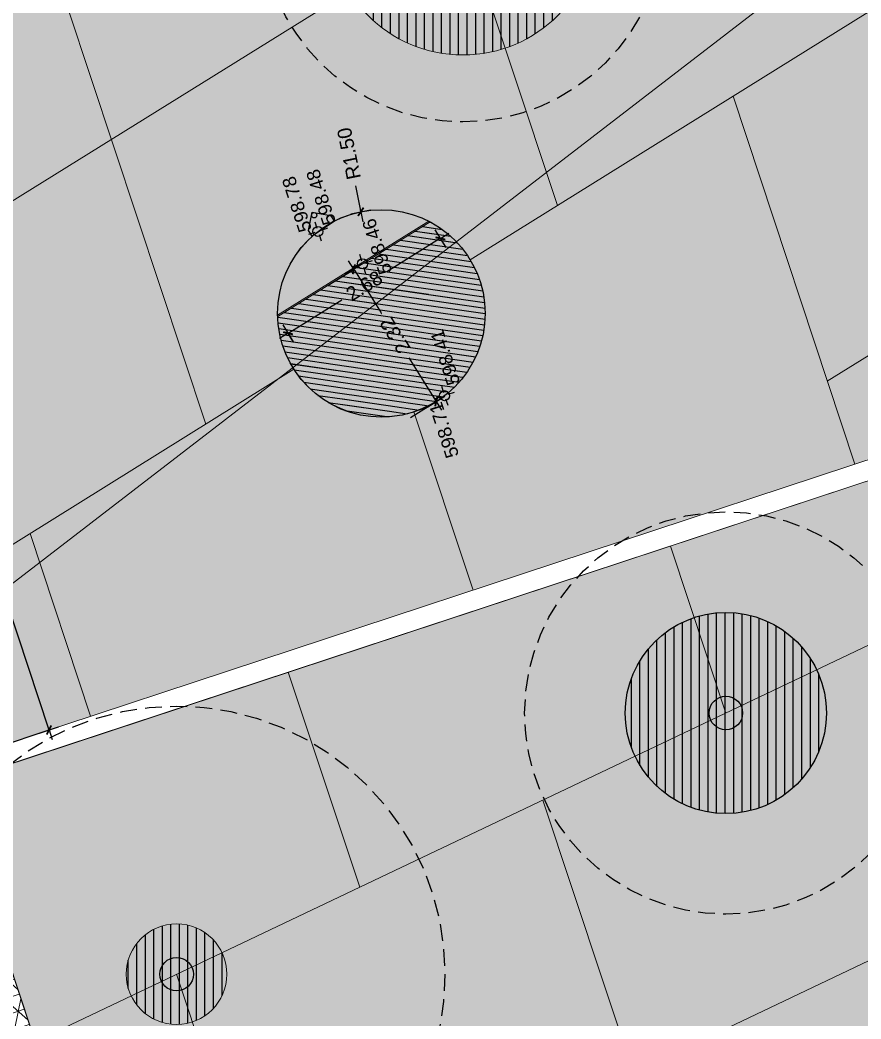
# Model space of a CAD drawing. Header units: metres. Extents: x 678805 to 1359287, y 2747329 to 5497370.
# Drawn here: x 679765.91 to 679778.44, y 2748615.46 to 2748630.36 of the extents above; entities that cross this region are included whole.
import ezdxf
from ezdxf.enums import TextEntityAlignment as Align

# ---------------------------------------------------------------- set-up
doc = ezdxf.new("R2010")
doc.units = ezdxf.units.M
doc.linetypes.add('XREF_MON_SFT_TREES$0$HIDDEN', pattern=[0.375, 0.25, -0.125])
doc.linetypes.add('XREF_MON_WATERFEATURE$0$DASHEDX2', pattern=[1.5, 1, -0.5])
for name, color, linetype in [('00_XREF_MON_HSC_PAVEMENT', 7, 'Continuous'), ('00_XREF_TWQ_SFT_TREES', 7, 'Continuous'), ('XREF_MON_GENERAL_LAYOUT$0$02-L-Edge Line Stair +10cm', 6, 'Continuous'), ('XREF_MON_GENERAL_LAYOUT$0$02-L-Edge Line Step -10cm', 6, 'Continuous'), ('XREF_MON_HSC_PAVEMENT$0$02-L-Tree Pit_line', 252, 'Continuous'), ('XREF_MON_HSC_PAVEMENT$0$02-L-Waterfeatures 01', 151, 'Continuous'), ('XREF_MON_HSC_PAVEMENT$0$03-TR-Tree Pit_Green', 74, 'Continuous'), ('XREF_MON_SFT_TREES$0$SL_TREE_CANOPY', 251, 'XREF_MON_SFT_TREES$0$HIDDEN'), ('XREF_MON_SFT_TREES$0$SL_TREE_TRUNK', 251, 'Continuous'), ('XREF_MON_WATERFEATURE$0$00_WF_Return', 150, 'Continuous'), ('XREF_MON_WATERFEATURE$0$00_WF_Supply', 170, 'Continuous'), ('XREF_MON_WATERFEATURE$0$02-L-Waterfeatures 03', 252, 'Continuous'), ('XREF_MON_WATERFEATURE$0$COTAUX', 7, 'Continuous')]:
    doc.layers.add(name, color=color, linetype=linetype)
for name, color, linetype, true_color in [('02-L-Waterfeatures 01', 7, 'Continuous', 0x4da6ff), ('XREF_MON_HSC_PAVEMENT$0$03-TR-Tree Pit_White', 7, 'Continuous', 0xfcfcfc), ('XREF_MON_SFT_TREES$0$SL_TREE_ACACIA_NILOTICA', 7, 'Continuous', 0x264d00), ('XREF_MON_SFT_TREES$0$SL_TREE_ALBIZIA_LEBBECK', 7, 'Continuous', 0xa3a300), ('XREF_MON_SFT_TREES$0$SL_TREE_BOMBAX_CEIBA', 7, 'Continuous', 0x8f2400), ('XREF_MON_WATERFEATURE$0$01-TX-Cotes_1-100', 7, 'Continuous', 0x3f5f7f), ('XREF_MON_WATERFEATURE$0$01-TX-Dimensions_1-100', 7, 'Continuous', 0x3f5f7f), ('XREF_MON_WATERFEATURE$0$02-L-Waterfeatures 01', 7, 'Continuous', 0x4da6ff)]:
    doc.layers.add(name, color=color, linetype=linetype, true_color=true_color)
for name, color, linetype, lineweight in [('XREF_MON_GENERAL_LAYOUT$0$02-L-Level Curves 0.25-0.75m', 33, 'Continuous', 5), ('XREF_MON_GENERAL_LAYOUT$0$02-L-Material Change', 251, 'Continuous', 5), ('XREF_MON_GENERAL_LAYOUT$0$04-BK-Tree Pit', 6, 'Continuous', 5), ('XREF_MON_HSC_PAVEMENT$0$02-L-B-Flat Bar', 251, 'Continuous', 5), ('XREF_MON_HSC_PAVEMENT$0$04-BK-Tree Pit', 6, 'Continuous', 5)]:
    doc.layers.add(name, color=color, linetype=linetype, lineweight=lineweight)
for name, color, linetype, lineweight, true_color in [('XREF_MON_HSC_PAVEMENT$0$02-L-Joints-Paviment_06_Concrete Slab in sittu', 7, 'Continuous', 5, 0x999999), ('XREF_MON_HSC_PAVEMENT$0$03-TR-Pavement_06_Concrete Slab in situ', 7, 'Continuous', 9, 0xf7f7f7), ('XREF_MON_HSC_PAVEMENT$0$03-TR-Pavement_07_Precast irregular Concrete Blocks', 7, 'Continuous', 5, 0xb3b3b3), ('XREF_MON_WATERFEATURE$0$02-L-projecció 2', 7, 'Continuous', 5, 0x636363)]:
    doc.layers.add(name, color=color, linetype=linetype, lineweight=lineweight, true_color=true_color)
doc.layers.get('XREF_MON_SFT_TREES$0$SL_TREE_ACACIA_NILOTICA').off()
doc.layers.get('XREF_MON_SFT_TREES$0$SL_TREE_ALBIZIA_LEBBECK').off()
doc.layers.get('XREF_MON_SFT_TREES$0$SL_TREE_BOMBAX_CEIBA').off()
doc.styles.add('XREF_MON_GENERAL_LAYOUT$0$Standard', font='arial.ttf')
doc.styles.add('XREF_MON_WATERFEATURE$0$Standard', font='arial.ttf')
doc.dimstyles.new('XREF_MON_WATERFEATURE$0$E100', dxfattribs={"dimscale": 0.03, "dimtxt": 7, "dimasz": 0.5, "dimexe": 0.1, "dimexo": 15, "dimgap": 4, "dimtad": 1, "dimzin": 0, "dimdsep": 46, "dimtxsty": 'XREF_MON_WATERFEATURE$0$Standard', "dimblk1": 'XREF_MON_WATERFEATURE$0$LINCOT200', "dimblk2": 'XREF_MON_WATERFEATURE$0$LINCOT200', "dimsah": 1, "dimcen": 0.1, "dimdle": 0.1, "dimclrt": 256, "dimadec": 0, "dimazin": 0, "dimtfac": 0.015385, "dimtofl": 0, "dimtmove": 0, "dimatfit": 3, "dimldrblk": 'XREF_MON_WATERFEATURE$0$LINCOT200', "dimfxl": 1, "dimtolj": 1, "dimtzin": 0, "dimarcsym": 0})
pattern_1 = [(351.817275954, (2141863.82541, 2871835.36408), (0.0117088985226, 0.081428038808), [])]

# ---------------------------------------------------------------- blocks, each defined once
blk = doc.blocks.new('XREF_MON_SFT_TREES$0$Bombax_ceiba')
h = blk.add_hatch()
h.set_pattern_fill('ANSI31', color=256, scale=0.1)
edge = h.paths.add_edge_path()
edge.add_arc((0, 0), 3, -25.4481, 334.5519)
at = {"layer": 'XREF_MON_SFT_TREES$0$SL_TREE_TRUNK'}
h = blk.add_hatch(color=256, dxfattribs=at)
h.dxf.hatch_style = 1
edge = h.paths.add_edge_path()
edge.add_arc((0, 0), 0.25, 0, 360)
at = {"layer": 'XREF_MON_SFT_TREES$0$SL_TREE_CANOPY', "linetype": 'XREF_MON_SFT_TREES$0$HIDDEN'}
blk.add_circle((0, 0), 3, dxfattribs=at)
at = {"layer": 'XREF_MON_SFT_TREES$0$SL_TREE_TRUNK'}
blk.add_circle((0, 0), 0.25, dxfattribs=at)
blk = doc.blocks.new('XREF_MON_SFT_TREES$0$Albizia_lebbeck')
h = blk.add_hatch()
h.set_pattern_fill('ANSI31', color=256, scale=0.1)
edge = h.paths.add_edge_path()
edge.add_arc((0, 0), 5, -25.4481, 334.5519)
at = {"layer": 'XREF_MON_SFT_TREES$0$SL_TREE_TRUNK'}
h = blk.add_hatch(color=256, dxfattribs=at)
h.dxf.hatch_style = 1
edge = h.paths.add_edge_path()
edge.add_arc((0, 0), 0.25, 0, 360)
at = {"layer": 'XREF_MON_SFT_TREES$0$SL_TREE_CANOPY', "linetype": 'XREF_MON_SFT_TREES$0$HIDDEN'}
blk.add_circle((0, 0), 5, dxfattribs=at)
at = {"layer": 'XREF_MON_SFT_TREES$0$SL_TREE_TRUNK'}
blk.add_circle((0, 0), 0.25, dxfattribs=at)
blk = doc.blocks.new('XREF_MON_SFT_TREES$0$Acacia_nilotica')
h = blk.add_hatch()
h.set_pattern_fill('ANSI31', color=256, scale=0.1)
edge = h.paths.add_edge_path()
edge.add_arc((0, 0), 4, 0, 360)
at = {"layer": 'XREF_MON_SFT_TREES$0$SL_TREE_TRUNK'}
h = blk.add_hatch(color=256, dxfattribs=at)
h.dxf.hatch_style = 1
edge = h.paths.add_edge_path()
edge.add_arc((0, 0), 0.25, 0, 360)
at = {"layer": 'XREF_MON_SFT_TREES$0$SL_TREE_CANOPY', "linetype": 'XREF_MON_SFT_TREES$0$HIDDEN'}
blk.add_circle((0, 0), 4, dxfattribs=at)
at = {"layer": 'XREF_MON_SFT_TREES$0$SL_TREE_TRUNK'}
blk.add_circle((0, 0), 0.25, dxfattribs=at)
blk = doc.blocks.new('XREF_MON_SFT_TREES')
at = {"layer": 'XREF_MON_SFT_TREES$0$SL_TREE_ACACIA_NILOTICA', "rotation": 25.44812939262281}
blk.add_blockref('XREF_MON_SFT_TREES$0$Acacia_nilotica', (679768.241, 2748616.124), dxfattribs=at)
at = {"layer": 'XREF_MON_SFT_TREES$0$SL_TREE_ALBIZIA_LEBBECK', "rotation": 25.44812939262281}
blk.add_blockref('XREF_MON_SFT_TREES$0$Albizia_lebbeck', (679759.778, 2748612.005), dxfattribs=at)
at = {"layer": 'XREF_MON_SFT_TREES$0$SL_TREE_BOMBAX_CEIBA', "rotation": 25.44812939262281}
for p in [(679772.509, 2748631.837), (679776.43, 2748620.02)]:
    blk.add_blockref('XREF_MON_SFT_TREES$0$Bombax_ceiba', p, dxfattribs=at)
blk = doc.blocks.new('XREF_MON_HSC_PAVEMENT$0$Tree Pit 1.5m2')
at = {"layer": 'XREF_MON_HSC_PAVEMENT$0$03-TR-Tree Pit_Green'}
h = blk.add_hatch(dxfattribs=at)
h.set_pattern_fill('ANSI31', color=256, scale=0.04, angle=45)
h.set_pattern_definition([(90, (-679768.241, -2748616.12358), (-0.127, 0), [])])
edge = h.paths.add_edge_path()
edge.add_arc((0, 0), 0.75, 0, 360)
at = {"layer": 'XREF_MON_HSC_PAVEMENT$0$03-TR-Tree Pit_White'}
h = blk.add_hatch(color=256, dxfattribs=at)
h.dxf.hatch_style = 1
edge = h.paths.add_edge_path()
edge.add_arc((0, 0), 0.75, 0, 360)
at = {"layer": 'XREF_MON_HSC_PAVEMENT$0$02-L-B-Flat Bar'}
blk.add_circle((0, 0), 0.75, dxfattribs=at)
blk = doc.blocks.new('XREF_MON_HSC_PAVEMENT$0$Escocell 3m')
at = {"layer": 'XREF_MON_HSC_PAVEMENT$0$03-TR-Tree Pit_Green'}
h = blk.add_hatch(dxfattribs=at)
h.set_pattern_fill('ANSI31', color=256, scale=0.04, angle=19.0454)
h.set_pattern_definition([(64.04540243, (-1814188.4613, -2173892.2774), (-0.1141909246487, 0.055582665714), [])])
edge = h.paths.add_edge_path()
edge.add_arc((0, 0), 1.5, 0, 360)
at = {"layer": 'XREF_MON_HSC_PAVEMENT$0$03-TR-Tree Pit_White'}
h = blk.add_hatch(color=256, dxfattribs=at)
h.dxf.hatch_style = 1
edge = h.paths.add_edge_path()
edge.add_arc((0, 0), 1.5, 0, 360)
blk.add_circle((0, 0), 1.5)
at = {"layer": 'XREF_MON_HSC_PAVEMENT$0$02-L-Tree Pit_line', "ltscale": 0.3}
blk.add_circle((0, 0), 1.5, dxfattribs=at)
blk = doc.blocks.new('XREF_MON_HSC_PAVEMENT$0$Escocell 4m')
at = {"layer": 'XREF_MON_HSC_PAVEMENT$0$03-TR-Tree Pit_Green'}
h = blk.add_hatch(dxfattribs=at)
h.set_pattern_fill('ANSI31', color=256, scale=0.04, angle=19.0454)
h.set_pattern_definition([(64.04540243, (-1814219.15263, -2173895.47172), (-0.1141909246487, 0.055582665714), [])])
edge = h.paths.add_edge_path()
edge.add_arc((0, 0), 2, 0, 360)
at = {"layer": 'XREF_MON_HSC_PAVEMENT$0$03-TR-Tree Pit_White'}
h = blk.add_hatch(color=256, dxfattribs=at)
h.dxf.hatch_style = 1
edge = h.paths.add_edge_path()
edge.add_arc((0, 0), 2, 0, 360)
blk.add_circle((0, 0), 2)
blk = doc.blocks.new('XREF_MON_HSC_PAVEMENT')
at = {"layer": 'XREF_MON_HSC_PAVEMENT$0$02-L-Waterfeatures 01', "true_color": 0xc7e3ff}
h = blk.add_hatch(dxfattribs=at)
h.set_pattern_fill('ANSI31', color=254, scale=0.02591, angle=198.7082)
h.set_pattern_definition(pattern_1)
edge = h.paths.add_edge_path()
edge.add_arc((679771.294, 2748625.98), 1.547, 181.776, 248.4277)
edge.add_arc((679772.239, 2748624.756), 1.529, 67.2612, 188.0389, ccw=False)
edge.add_arc((679771.294, 2748625.98), 1.547, 6.8723, 62.0169)
edge.add_line((679772.02, 2748627.346), (679769.748, 2748625.932))
at = {"layer": 'XREF_MON_HSC_PAVEMENT$0$02-L-Waterfeatures 01', "true_color": 0x9ecfff}
h = blk.add_hatch(dxfattribs=at)
h.set_pattern_fill('ANSI31', color=141, scale=0.02591, angle=198.7082)
h.set_pattern_definition(pattern_1)
h.paths.add_polyline_path([(679772.746, 2748625.445, 0.118956), (679772.83, 2748626.165, 0.581883), (679770.726, 2748624.542, 0.118956), (679771.444, 2748624.441, -0.752959)])
at = {"layer": 'XREF_MON_HSC_PAVEMENT$0$02-L-Waterfeatures 01', "true_color": 0x75baff}
h = blk.add_hatch(dxfattribs=at)
h.set_pattern_fill('ANSI31', color=151, scale=0.02591, angle=198.7082)
h.set_pattern_definition(pattern_1)
h.paths.add_polyline_path([(679772.482, 2748624.989, 0.085671), (679772.746, 2748625.445, 0.752959), (679771.444, 2748624.441, 0.05742), (679771.791, 2748624.515, 0.028113), (679771.952, 2748624.58, -0.896457)])
at = {"layer": 'XREF_MON_HSC_PAVEMENT$0$02-L-Waterfeatures 01'}
h = blk.add_hatch(dxfattribs=at)
h.set_pattern_fill('ANSI31', color=256, scale=0.02591, angle=198.7082)
h.set_pattern_definition(pattern_1)
h.paths.add_polyline_path([(679772.482, 2748624.989, 0.896457), (679771.952, 2748624.58, 0.109523)], flags=17)
at = {"layer": 'XREF_MON_HSC_PAVEMENT$0$03-TR-Pavement_06_Concrete Slab in situ', "linetype": 'Continuous'}
h = blk.add_hatch(color=256, dxfattribs=at)
h.dxf.hatch_style = 1
h.paths.add_polyline_path([(679795.086, 2748702.23), (679748.323, 2748673.068), (679753.916, 2748656.131), (679763.384, 2748640.923), (679762.62, 2748640.448), (679766.019, 2748634.973), (679761.016, 2748631.859), (679765.141, 2748619.371), (679827.121, 2748639.84), (679818.637, 2748665.406), (679840.697, 2748679.165), (679836.266, 2748686.285), (679813.741, 2748672.263)])
h = blk.add_hatch(color=256, dxfattribs=at)
h.dxf.hatch_style = 1
h.paths.add_polyline_path([(679764.86, 2748618.962), (679827.215, 2748639.558), (679835.456, 2748614.728), (679775.663, 2748586.251)])
at = {"layer": 'XREF_MON_HSC_PAVEMENT$0$03-TR-Pavement_07_Precast irregular Concrete Blocks', "linetype": 'Continuous'}
h = blk.add_hatch(dxfattribs=at)
h.set_pattern_fill('NET3', color=256, scale=0.075, angle=78.3)
h.set_pattern_definition([(78.3, (679702.49558, 2748598.36996), (-0.2331774, 0.0482887), []), (138.3, (679702.49558, 2748598.36996), (-0.158408, -0.1777932), []), (198.3, (679702.49558, 2748598.36996), (0.07476945, -0.22608194), [])])
h.paths.add_polyline_path([(679775.663, 2748586.251), (679764.86, 2748618.962), (679702.497, 2748598.366), (679704.527, 2748592.218), (679748.306, 2748599.649), (679760.974, 2748579.256)])
at = {"layer": 'XREF_MON_HSC_PAVEMENT$0$02-L-B-Flat Bar'}
blk.add_lwpolyline([(679770.022, 2748603.331), (679764.86, 2748618.962)], dxfattribs=at)
at = {"layer": 'XREF_MON_HSC_PAVEMENT$0$02-L-Joints-Paviment_06_Concrete Slab in sittu'}
for p, q in [((679821.383, 2748657.131), (679772.618, 2748626.781)), ((679827.121, 2748639.841), (679765.141, 2748619.371)), ((679827.215, 2748639.558), (679765.14, 2748619.055)), ((679818.732, 2748635.443), (679767.472, 2748611.051)), ((679775.256, 2748633.547), (679762.982, 2748625.908)), ((679781.5, 2748627.186), (679777.941, 2748624.971)), ((679769.991, 2748625.147), (679764.386, 2748621.658)), ((679784.62, 2748623.917), (679766.129, 2748615.119))]:
    blk.add_line(p, q, dxfattribs=at)
for points in [[(679771.172, 2748635.865), (679773.918, 2748627.591)], [(679765.932, 2748632.605), (679768.678, 2748624.33)], [(679776.538, 2748629.221), (679778.35, 2748623.734)], [(679771.779, 2748624.511), (679772.661, 2748621.855)], [(679766.059, 2748622.699), (679766.959, 2748619.972)], [(679776.43, 2748620.02), (679775.604, 2748622.511)], [(679770.971, 2748617.423), (679769.906, 2748620.629)], [(679773.701, 2748618.722), (679776.399, 2748610.592)], [(679768.241, 2748616.124), (679770.939, 2748607.994)]]:
    blk.add_lwpolyline(points, dxfattribs=at)
at = {"layer": 'XREF_MON_HSC_PAVEMENT$0$04-BK-Tree Pit', "rotation": 25.95459756993445}
for name, p in [('XREF_MON_HSC_PAVEMENT$0$Escocell 4m', (679772.509, 2748631.837)), ('XREF_MON_HSC_PAVEMENT$0$Escocell 3m', (679776.43, 2748620.02))]:
    blk.add_blockref(name, p, dxfattribs=at)
at = {"layer": 'XREF_MON_HSC_PAVEMENT$0$04-BK-Tree Pit'}
blk.add_blockref('XREF_MON_HSC_PAVEMENT$0$Tree Pit 1.5m2', (679768.241, 2748616.124), dxfattribs=at)
blk = doc.blocks.new('XREF_MON_GENERAL_LAYOUT$0$Escocell 3m')
blk.add_circle((0, 0), 1.5)
blk = doc.blocks.new('XREF_MON_GENERAL_LAYOUT$0$Escocell 4m')
blk.add_circle((0, 0), 2)
blk = doc.blocks.new('XREF_MON_GENERAL_LAYOUT$0$Tree Pit 1.5m')
blk.add_circle((0, 0), 0.75)
blk = doc.blocks.new('XREF_MON_GENERAL_LAYOUT')
at = {"layer": 'XREF_MON_GENERAL_LAYOUT$0$02-L-Edge Line Stair +10cm'}
blk.add_circle((679771.294, 2748625.98), 1.547, dxfattribs=at)
at = {"layer": 'XREF_MON_GENERAL_LAYOUT$0$02-L-Edge Line Step -10cm', "lineweight": 0, "ltscale": 0.2}
blk.add_line((679827.121, 2748639.841), (679662.299, 2748585.406), dxfattribs=at)
at = {"layer": 'XREF_MON_GENERAL_LAYOUT$0$02-L-Level Curves 0.25-0.75m', "ltscale": 0.3}
blk.add_lwpolyline([(679764.875, 2748621.244), (679819.612, 2748663.418), (679819.109, 2748665.273), (679837.285, 2748677.035), (679840.728, 2748679.688), (679872.454, 2748661.49), (679888.418, 2748665.026), (679889.68, 2748661.203), (679919.577, 2748670.812), (679919.333, 2748671.551), (679920.89, 2748672.065), (679922.035, 2748671.194), (679931.455, 2748674.304), (679920.455, 2748644.471), (679926.095, 2748646.49)], dxfattribs=at)
at = {"layer": 'XREF_MON_GENERAL_LAYOUT$0$02-L-Material Change', "lineweight": 0, "ltscale": 0.2}
blk.add_line((679859.174, 2748650.113), (679662.107, 2748585.032), dxfattribs=at)
at = {"layer": 'XREF_MON_GENERAL_LAYOUT$0$02-L-Material Change', "ltscale": 0.3}
blk.add_line((679770.022, 2748603.331), (679764.859, 2748618.965), dxfattribs=at)
at = {"layer": 'XREF_MON_GENERAL_LAYOUT$0$04-BK-Tree Pit', "rotation": 25.95459756993445}
for name, p in [('XREF_MON_GENERAL_LAYOUT$0$Escocell 4m', (679772.509, 2748631.837)), ('XREF_MON_GENERAL_LAYOUT$0$Escocell 3m', (679776.43, 2748620.02))]:
    blk.add_blockref(name, p, dxfattribs=at)
at = {"layer": 'XREF_MON_GENERAL_LAYOUT$0$04-BK-Tree Pit'}
blk.add_blockref('XREF_MON_GENERAL_LAYOUT$0$Tree Pit 1.5m', (679768.241, 2748616.124), dxfattribs=at)
at = {"style": 'XREF_MON_GENERAL_LAYOUT$0$Standard'}
for tag, rotation, p in [('604,00', 330.2643, (679905.77, 2748776.558)), ('603,00', 330.2643, (679901.861, 2748753.477)), ('600,00', 133.826, (679944.597, 2748745.153)), ('602,00', 330.2643, (679883.319, 2748738.727)), ('601,00', 117.8906, (679920.972, 2748732.87)), ('601,00', 330.2643, (679864.777, 2748723.976)), ('600,00', 40.8833, (679777.405, 2748705.444, 1.17)), ('602,00', 330.2643, (679941.275, 2748705.483)), ('601,00', 40.8833, (679701.798, 2748703.889, 1.17)), ('598,00', 62.091, (679810.267, 2748702.619)), ('600,00', 330.2643, (679877.781, 2748691.131)), ('600,00', 19.5511, (679920.444, 2748685.496)), ('601,00', 330.2643, (679934.813, 2748683.804)), ('599,00', 330.2643, (679854.567, 2748679.061)), ('600,00', 88.3928, (679743.913, 2748675.572)), ('599,00', 20.6086, (679924.26, 2748675.216)), ('601,00', 88.3928, (679728.035, 2748671.318, -2)), ('602,00', 88.3928, (679711.826, 2748665.966, -1)), ('603,00', 88.3928, (679695.615, 2748660.611)), ('599,00', 40.8833, (679788.807, 2748655.829, 1.17)), ('601,00', 40.8833, (679627.612, 2748644.603, 1.17)), ('603,00', 41.7058, (679702.499, 2748628.484, 1.17)), ('600,00', 40.8833, (679645.925, 2748597.926, 1.17)), ('599,00', 34.2277, (679673.574, 2748555.136, 5.34))]:
    blk.add_attdef(tag, text='', height=1, rotation=rotation, dxfattribs=at).set_placement(p, align=Align.MIDDLE)
at = {"ltscale": 0.3, "style": 'XREF_MON_GENERAL_LAYOUT$0$Standard'}
for tag, rotation, p in [('603,50', 330.2643, (679911.501, 2748760.57)), ('602,50', 330.2643, (679892.865, 2748745.846)), ('600,50', 133.826, (679933.048, 2748738.729)), ('601,50', 330.2643, (679873.581, 2748731.671)), ('601,50', 101.2857, (679909.522, 2748726.945)), ('602,50', 330.2643, (679948.625, 2748713.86)), ('600,50', 39.606, (679743.243, 2748706.971)), ('600,50', 330.2643, (679880.266, 2748702.726)), ('600,50', 17.3537, (679917.615, 2748690.554)), ('599,50', 330.2643, (679867.197, 2748684.716)), ('599,50', 18.8944, (679921.71, 2748680.578)), ('599,50', 39.606, (679778.991, 2748677.241)), ('600,50', 88.3928, (679735.925, 2748673.586)), ('601,50', 88.3928, (679719.906, 2748668.581)), ('602,50', 88.3928, (679703.474, 2748663.452)), ('598,50', 330.2643, (679861.765, 2748662.397)), ('601,50', 39.606, (679610.513, 2748662.061)), ('600,00', 41.7058, (679752.308, 2748637.685)), ('601,00', 41.7058, (679736.044, 2748634.538)), ('599,00', 35.0835, (679763.043, 2748634.415, 1.17)), ('602,00', 41.7058, (679720.174, 2748633.096, 1.17)), ('600,00', 35.0835, (679747.063, 2748629.903, 1.17)), ('601,00', 35.0835, (679731.246, 2748625.239, 1.17)), ('600,50', 39.606, (679636.92, 2748621.339)), ('602,00', 35.0835, (679715.4, 2748620.639, 1.17)), ('599,50', 28.7604, (679659.482, 2748574.323))]:
    blk.add_attdef(tag, text='', height=1, rotation=rotation, dxfattribs=at).set_placement(p, align=Align.MIDDLE)
blk = doc.blocks.new('XREF_MON_WATERFEATURE$0$LINCOT200')
for p, q in [((0, -10), (0, 10)), ((0, 0), (10, 0))]:
    blk.add_line(p, q)
at = {"const_width": 1.88}
blk.add_lwpolyline([(3.54, -3.54), (-3.54, 3.54)], dxfattribs=at)
at = {"layer": 'XREF_MON_WATERFEATURE$0$COTAUX'}
blk.add_line((0, 0), (-1.25, 0), dxfattribs=at)
blk = doc.blocks.new('*D591')
at = {"layer": 'DEFPOINTS', "color": 0, "transparency": 16777216}
for p in [(679770.987, 2748627.496), (679771.294, 2748625.98)]:
    blk.add_point(p, dxfattribs=at)
at = {"layer": 'XREF_MON_WATERFEATURE$0$01-TX-Dimensions_1-100', "color": 0, "lineweight": -2, "transparency": 16777216}
for p, q in [((679770.909, 2748627.882), (679770.984, 2748627.511)), ((679771.291, 2748625.98), (679771.297, 2748625.98)), ((679771.294, 2748625.977), (679771.294, 2748625.983))]:
    blk.add_line(p, q, dxfattribs=at)
at = {"layer": 'XREF_MON_WATERFEATURE$0$01-TX-Dimensions_1-100', "color": 0, "lineweight": -2, "transparency": 16777216, "xscale": 0.015, "yscale": 0.015, "zscale": 0.015, "rotation": 281.4593615427276}
blk.add_blockref('XREF_MON_WATERFEATURE$0$LINCOT200', (679770.987, 2748627.496), dxfattribs=at)
at = {"layer": 'XREF_MON_WATERFEATURE$0$01-TX-Dimensions_1-100', "transparency": 16777216, "insert": (679770.811, 2748628.365), "char_height": 0.21, "attachment_point": 5, "rotation": 101.4594, "style": 'XREF_MON_WATERFEATURE$0$Standard'}
blk.add_mtext('\\A1;R1.50', dxfattribs=at)
blk = doc.blocks.new('*D604')
at = {"layer": 'DEFPOINTS', "color": 0, "transparency": 16777216}
for p in [(679760.929, 2748631.803), (679766.339, 2748619.767), (679765.045, 2748619.339)]:
    blk.add_point(p, dxfattribs=at)
at = {"layer": 'XREF_MON_WATERFEATURE$0$01-TX-Dimensions_1-100', "color": 0, "lineweight": -2, "transparency": 16777216}
for p, q in [((679761.356, 2748631.944), (679762.226, 2748632.231)), ((679762.228, 2748632.216), (679764.136, 2748626.44)), ((679766.335, 2748619.781), (679764.427, 2748625.558)), ((679765.472, 2748619.48), (679766.342, 2748619.768))]:
    blk.add_line(p, q, dxfattribs=at)
at = {"layer": 'XREF_MON_WATERFEATURE$0$01-TX-Dimensions_1-100', "color": 0, "lineweight": -2, "transparency": 16777216, "xscale": 0.015, "yscale": 0.015, "zscale": 0.015}
for p, rotation in [((679762.223, 2748632.23), 108.275654428581), ((679766.339, 2748619.767), 288.2756544285809)]:
    blk.add_blockref('XREF_MON_WATERFEATURE$0$LINCOT200', p, dxfattribs=dict(at, rotation=rotation))
at = {"layer": 'XREF_MON_WATERFEATURE$0$01-TX-Dimensions_1-100', "transparency": 16777216, "insert": (679764.281, 2748625.999), "char_height": 0.21, "attachment_point": 5, "rotation": 108.2757, "style": 'XREF_MON_WATERFEATURE$0$Standard'}
blk.add_mtext('\\A1;13.13', dxfattribs=at)
blk = doc.blocks.new('*U697')
at = {"linetype": 'XREF_MON_WATERFEATURE$0$DASHEDX2', "ltscale": 0.5}
for points in [[(0, -1.5), (0, 1.5)], [(1.5, 0), (-1.5, 0)]]:
    blk.add_lwpolyline(points, dxfattribs=at)
blk.add_circle((0, 0), 0.75)
at = {"ltscale": 0.3, "style": 'XREF_MON_WATERFEATURE$0$Standard'}
blk.add_attdef('COTES', text='', height=2, dxfattribs=at).set_placement((4.81, 1.75), align=Align.MIDDLE)
blk = doc.blocks.new('*U838')
at = {"linetype": 'XREF_MON_WATERFEATURE$0$DASHEDX2', "ltscale": 0.5}
for points in [[(0, -1.5), (0, 1.5)], [(1.5, 0), (-1.5, 0)]]:
    blk.add_lwpolyline(points, dxfattribs=at)
blk.add_circle((0, 0), 0.75)
at = {"ltscale": 0.3, "style": 'XREF_MON_WATERFEATURE$0$Standard'}
blk.add_attdef('COTES', text='', height=2, dxfattribs=at).set_placement((4.71, -2), align=Align.MIDDLE)
blk = doc.blocks.new('*U598')
at = {"linetype": 'XREF_MON_WATERFEATURE$0$DASHEDX2', "ltscale": 0.5}
for points in [[(0, -1.5), (0, 1.5)], [(1.5, 0), (-1.5, 0)]]:
    blk.add_lwpolyline(points, dxfattribs=at)
blk.add_circle((0, 0), 0.75)
at = {"ltscale": 0.3, "style": 'XREF_MON_WATERFEATURE$0$Standard'}
blk.add_attdef('COTES', text='', height=2, dxfattribs=at).set_placement((-4.86, 1.68), align=Align.MIDDLE)
blk = doc.blocks.new('*U753')
at = {"linetype": 'XREF_MON_WATERFEATURE$0$DASHEDX2', "ltscale": 0.5}
for points in [[(0, -1.5), (0, 1.5)], [(1.5, 0), (-1.5, 0)]]:
    blk.add_lwpolyline(points, dxfattribs=at)
blk.add_circle((0, 0), 0.75)
at = {"ltscale": 0.3, "style": 'XREF_MON_WATERFEATURE$0$Standard'}
blk.add_attdef('COTES', text='', height=2, dxfattribs=at).set_placement((5.41, -1.84), align=Align.MIDDLE)
blk = doc.blocks.new('*U757')
at = {"linetype": 'XREF_MON_WATERFEATURE$0$DASHEDX2', "ltscale": 0.5}
for points in [[(0, -1.5), (0, 1.5)], [(1.5, 0), (-1.5, 0)]]:
    blk.add_lwpolyline(points, dxfattribs=at)
blk.add_circle((0, 0), 0.75)
at = {"ltscale": 0.3, "style": 'XREF_MON_WATERFEATURE$0$Standard'}
blk.add_attdef('COTES', text='', height=2, dxfattribs=at).set_placement((1.79, -2.85), align=Align.MIDDLE)
blk = doc.blocks.new('*D832')
at = {"layer": 'DEFPOINTS', "color": 0, "transparency": 16777216}
for p in [(679770.884, 2748626.639), (679772.112, 2748624.667), (679772.112, 2748624.667)]:
    blk.add_point(p, dxfattribs=at)
at = {"layer": 'XREF_MON_WATERFEATURE$0$01-TX-Dimensions_1-100', "color": 0, "lineweight": -2, "transparency": 16777216}
for p, q in [((679770.502, 2748626.402), (679770.882, 2748626.638)), ((679770.892, 2748626.627), (679771.29, 2748625.987)), ((679772.104, 2748624.68), (679771.706, 2748625.319)), ((679771.73, 2748624.429), (679772.109, 2748624.665))]:
    blk.add_line(p, q, dxfattribs=at)
at = {"layer": 'XREF_MON_WATERFEATURE$0$01-TX-Dimensions_1-100', "color": 0, "lineweight": -2, "transparency": 16777216, "xscale": 0.015, "yscale": 0.015, "zscale": 0.015}
for p, rotation in [((679770.884, 2748626.639), 121.8964807125517), ((679772.112, 2748624.667), 301.8964807125516)]:
    blk.add_blockref('XREF_MON_WATERFEATURE$0$LINCOT200', p, dxfattribs=dict(at, rotation=rotation))
at = {"layer": 'XREF_MON_WATERFEATURE$0$01-TX-Dimensions_1-100', "transparency": 16777216, "insert": (679771.498, 2748625.653), "char_height": 0.21, "attachment_point": 5, "rotation": 121.8965, "style": 'XREF_MON_WATERFEATURE$0$Standard'}
blk.add_mtext('\\A1;2.32', dxfattribs=at)
blk = doc.blocks.new('*D837')
at = {"layer": 'DEFPOINTS', "color": 0, "transparency": 16777216}
for p in [(679772.02, 2748627.346), (679769.748, 2748625.932), (679769.902, 2748625.685)]:
    blk.add_point(p, dxfattribs=at)
at = {"layer": 'XREF_MON_WATERFEATURE$0$01-TX-Dimensions_1-100', "color": 0, "lineweight": -2, "transparency": 16777216}
for p, q in [((679772.161, 2748627.091), (679771.373, 2748626.601)), ((679772.258, 2748626.964), (679772.176, 2748627.097)), ((679769.915, 2748625.693), (679770.703, 2748626.183)), ((679769.986, 2748625.55), (679769.904, 2748625.682))]:
    blk.add_line(p, q, dxfattribs=at)
at = {"layer": 'XREF_MON_WATERFEATURE$0$01-TX-Dimensions_1-100', "color": 0, "lineweight": -2, "transparency": 16777216, "xscale": 0.015, "yscale": 0.015, "zscale": 0.015}
for p, rotation in [((679772.174, 2748627.099), 31.89648070962707), ((679769.902, 2748625.685), 211.8964807096271)]:
    blk.add_blockref('XREF_MON_WATERFEATURE$0$LINCOT200', p, dxfattribs=dict(at, rotation=rotation))
at = {"layer": 'XREF_MON_WATERFEATURE$0$01-TX-Dimensions_1-100', "transparency": 16777216, "insert": (679771.038, 2748626.392), "char_height": 0.21, "attachment_point": 5, "rotation": 31.8965, "style": 'XREF_MON_WATERFEATURE$0$Standard'}
blk.add_mtext('\\A1;2.68', dxfattribs=at)
blk = doc.blocks.new('XREF_MON_WATERFEATURE$0$WF_R_Overflow')
at = {"layer": 'XREF_MON_WATERFEATURE$0$00_WF_Return'}
blk.add_lwpolyline([(0.3, 0), (0.1, -0.2), (0, -0.2), (0, 0.2), (0.1, 0.2)], close=True, dxfattribs=at)
blk.add_circle((0.243, 0), 0.04, dxfattribs=at)
blk = doc.blocks.new('XREF_MON_WATERFEATURE')
at = {"layer": 'XREF_MON_WATERFEATURE$0$02-L-Waterfeatures 01', "true_color": 0xfcfcfc}
h = blk.add_hatch(color=7, dxfattribs=at)
h.dxf.hatch_style = 1
edge = h.paths.add_edge_path()
edge.add_arc((679771.2945, 2748625.9803), 1.5469, 108.70821, 468.70821)
at = {"layer": 'XREF_MON_WATERFEATURE$0$02-L-Waterfeatures 01', "true_color": 0xc7e3ff}
h = blk.add_hatch(dxfattribs=at)
h.set_pattern_fill('ANSI31', color=254, scale=0.02591, angle=198.70821)
h.set_pattern_definition(pattern_1)
edge = h.paths.add_edge_path()
edge.add_arc((679771.2945, 2748625.9803), 1.5469, 181.77603, 248.42769)
edge.add_arc((679772.2394, 2748624.7555), 1.5287, 67.26118, 188.03885, ccw=False)
edge.add_arc((679771.2945, 2748625.9803), 1.5469, 6.87235, 62.01693)
edge.add_line((679772.0203, 2748627.3464), (679769.7483, 2748625.9324))
at = {"layer": 'XREF_MON_WATERFEATURE$0$02-L-Waterfeatures 01', "true_color": 0x9ecfff}
h = blk.add_hatch(dxfattribs=at)
h.set_pattern_fill('ANSI31', color=141, scale=0.02591, angle=198.70821)
h.set_pattern_definition(pattern_1)
h.paths.add_polyline_path([(679772.7457, 2748625.4446, 0.1189565), (679772.8303, 2748626.1654, 0.5818835), (679770.7257, 2748624.5417, 0.1189565), (679771.4444, 2748624.4407, -0.7529589)])
at = {"layer": 'XREF_MON_WATERFEATURE$0$02-L-Waterfeatures 01', "true_color": 0x75baff}
h = blk.add_hatch(dxfattribs=at)
h.set_pattern_fill('ANSI31', color=151, scale=0.02591, angle=198.70821)
h.set_pattern_definition(pattern_1)
h.paths.add_polyline_path([(679772.4821, 2748624.9891, 0.0856706), (679772.7457, 2748625.4446, 0.7529589), (679771.4444, 2748624.4407, 0.0574198), (679771.7906, 2748624.5151, 0.0281125), (679771.9519, 2748624.58, -0.8964568)])
at = {"layer": 'XREF_MON_WATERFEATURE$0$02-L-Waterfeatures 01'}
h = blk.add_hatch(dxfattribs=at)
h.set_pattern_fill('ANSI31', color=256, scale=0.02591, angle=198.70821)
h.set_pattern_definition(pattern_1)
h.paths.add_polyline_path([(679772.4821, 2748624.9891, 0.8964568), (679771.9519, 2748624.58, 0.109523)], flags=17)
at = {"layer": 'XREF_MON_WATERFEATURE$0$02-L-projecció 2'}
for points in [[(679771.9997, 2748627.3571), (679769.7477, 2748625.9556)], [(679772.0203, 2748627.3464), (679769.7483, 2748625.9324)]]:
    blk.add_lwpolyline(points, dxfattribs=at)
at = {"layer": 'XREF_MON_WATERFEATURE$0$02-L-Waterfeatures 03'}
blk.add_circle((679771.2945, 2748625.9803), 1.5469, dxfattribs=at)
at = {"layer": 'XREF_MON_WATERFEATURE$0$00_WF_Supply', "rotation": 124.0174731229395}
blk.add_blockref('XREF_MON_WATERFEATURE$0$WF_R_Overflow', (679770.4278, 2748627.2442), dxfattribs=at)
at = {"layer": 'XREF_MON_WATERFEATURE$0$01-TX-Cotes_1-100', "ltscale": 0.3, "xscale": 0.1, "yscale": 0.1, "zscale": 0.1, "rotation": 108}
for name, p, values in [('*U838', (679770.3485, 2748627.2043), {'COTES': '598.48'}), ('*U697', (679770.3485, 2748627.2043), {'COTES': '598.78'}), ('*U757', (679771.0131, 2748626.7195), {'COTES': '598.46'}), ('*U753', (679772.2367, 2748624.7535), {'COTES': '598.41'}), ('*U598', (679772.2367, 2748624.7535), {'COTES': '598.71'})]:
    blk.add_blockref(name, p, dxfattribs=at).add_auto_attribs(values)
at = {"layer": 'XREF_MON_WATERFEATURE$0$01-TX-Dimensions_1-100'}
for p1, p2, distance, picture, middle in [((679760.9286, 2748631.8028), (679765.0446, 2748619.3393), 1.3634, '*D604', (679764.2812, 2748625.9986)), ((679772.0203, 2748627.3464), (679769.7483, 2748625.9324), 0.2913, '*D837', (679771.0382, 2748626.392)), ((679770.8843, 2748626.6394), (679772.1118, 2748624.667), 0, '*D832', (679771.4981, 2748625.6532))]:
    dim = blk.add_aligned_dim(p1=p1, p2=p2, distance=distance, dimstyle='XREF_MON_WATERFEATURE$0$E100', override={"dimtad": 0}, dxfattribs=at)
    dim.commit()
    dim.dimension.update_dxf_attribs({"geometry": picture, "text_midpoint": middle})
dim = blk.add_radius_dim(center=(679771.2945, 2748625.9803), mpoint=(679770.9871, 2748627.4964), text='R1.50', dimstyle='XREF_MON_WATERFEATURE$0$E100', override={"dimtad": 0}, dxfattribs=at)
dim.commit()
dim.dimension.update_dxf_attribs({"geometry": '*D591', "text_midpoint": (679770.811, 2748628.3654), "dimtype": 132})

msp = doc.modelspace()

# ---------------------------------------------------------------- block references
at = {"layer": '00_XREF_MON_HSC_PAVEMENT'}
msp.add_blockref('XREF_MON_HSC_PAVEMENT', (0, 0), dxfattribs=at)
at = {"layer": '00_XREF_TWQ_SFT_TREES'}
msp.add_blockref('XREF_MON_SFT_TREES', (0, 0), dxfattribs=at)
at = {"layer": '02-L-Waterfeatures 01', "color": 18, "true_color": 0x000000}
for name in ['XREF_MON_WATERFEATURE', 'XREF_MON_GENERAL_LAYOUT']:
    msp.add_blockref(name, (0, 0), dxfattribs=at)

doc.saveas('drawing.dxf')
